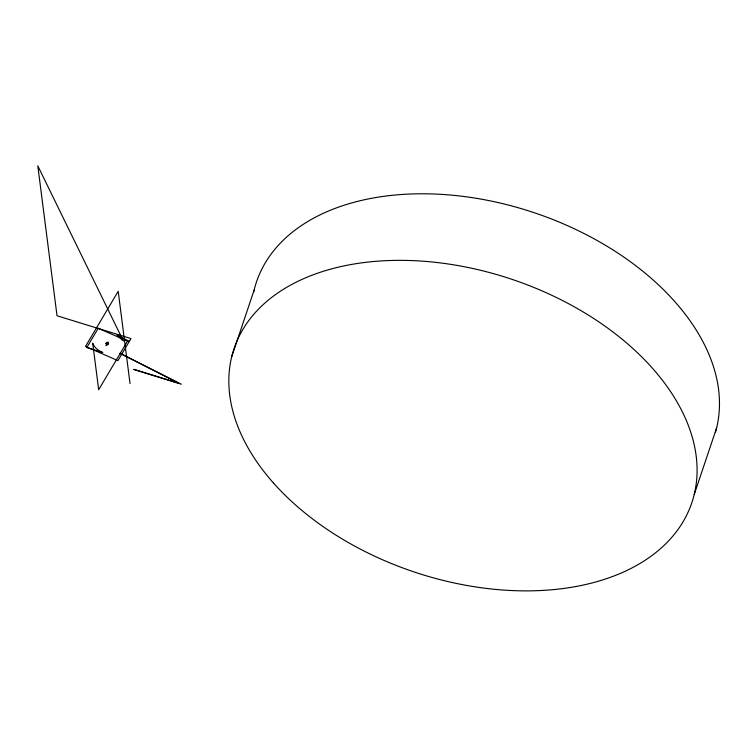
<?xml version="1.0" encoding="UTF-8"?>
<svg xmlns="http://www.w3.org/2000/svg" width="756" height="756" viewBox="0 0 756 756"><rect width="100%" height="100%" fill="white"/><g stroke="black" fill="none" stroke-linecap="round" stroke-linejoin="round"><path stroke-width="1.13" d="M106.246 343.063C108.42 343.545 107.862 345.161 106.048 343.611M106.445 342.931A1.257 0.803 18.6 0 1 107.324 342.884L107.872 343.167A1.162 0.737 18.6 0 1 108.373 343.744L108.146 341.977L105.925 345.728L108.032 344.405A1.162 0.737 18.6 0 1 106.936 344.367C106.643 342.903 107.56 343.753 106.983 343.933M231.705 356.737L254.11 290.162M694.216 494.5L716.622 427.924M106.322 343.111L106.152 343.81L106.577 343.092A1.162 0.737 18.6 0 1 107.324 342.95L106.842 343.942M107.172 343.659L107.598 343.715M133.897 369.315L178.747 383.169L119.892 353.402M133.84 369.533L181.298 384.199L120.043 353.213M129.342 341.362L117.01 335.125L123.379 341.041L37.8 165.847L57.021 315.743L130.986 338.594L117.917 360.631L85.475 346.456L118.201 291.306L130.041 383.613M253.591 292.392A241.514 154.271 18.6 0 1 523.634 209.336A241.514 154.271 18.6 0 1 715.431 432.347M98.233 328.293L86.779 347.59L102.807 352.542A15.413 9.847 18.6 0 1 92.695 343.139L98.667 389.718L127.528 341.088L98.233 328.293M106.52 342.997L106.086 343.725L107.456 344.33L107.891 343.593L106.52 342.997M273.587 483.131A241.514 154.271 18.6 0 0 676.875 531.033A241.514 154.271 18.6 0 0 438.414 262.682A241.514 154.271 18.6 0 0 273.587 483.131"/></g></svg>
